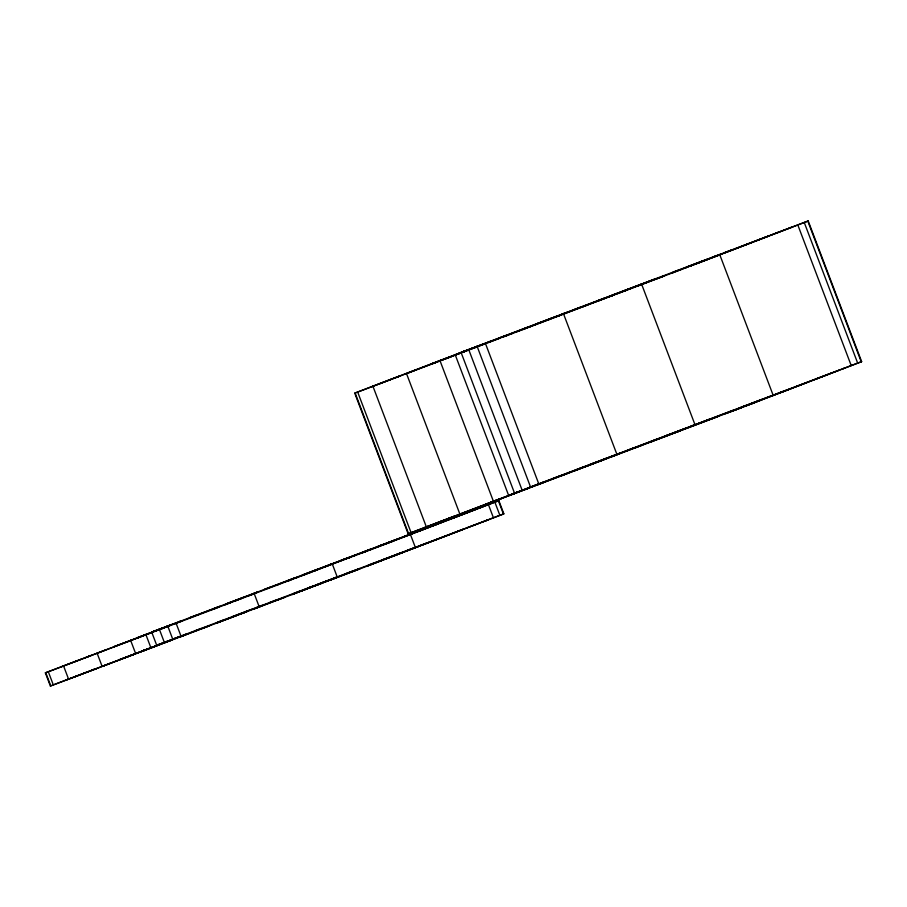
<?xml version="1.0" encoding="UTF-8"?>
<svg xmlns="http://www.w3.org/2000/svg" width="907" height="907" viewBox="0 0 907 907"><rect width="100%" height="100%" fill="white"/><g stroke="black" fill="none" stroke-linecap="round" stroke-linejoin="round"><path stroke-width="1.36" d="M739.885 408.207L408.15 533.826L354.716 393.162L468.08 349.773M654.355 279.413L655.591 278.937M731.031 411.597L861.65 361.632L808.216 220.968L709.036 258.971M373.242 563.803L50.361 686.032L45.35 672.847L152.659 632.145M408.15 533.826L537.828 484.304M509.405 495.199L508.169 495.675L544.858 481.606M375.747 562.771L503.861 513.838L498.85 500.653L414.918 532.817M50.361 686.032L169.337 640.92M476.492 346.587L477.433 346.225M385.282 381.586L372.675 386.359M393.695 378.389L400.724 375.691L397.459 376.915M415.032 370.283L408.003 372.97L514.156 332.676M446.788 358.14L432.061 363.696L433.727 363.072M469.463 349.444L454.736 355.011L456.402 354.388M491.424 340.941L461.912 352.301M498.703 338.22L505.732 335.522M431.335 364.138L437.265 361.859M445.643 358.719L447.378 358.05M449.192 357.358L448.115 357.8L448.908 357.494M450.938 356.689L452.128 356.236M473.692 348.05L472.751 348.413L474.044 347.925M474.917 347.608L476.016 347.188M522.035 329.377L529.064 326.69M536.343 323.958L543.372 321.271M550.334 318.674L551.275 318.323M551.785 318.074L552.726 317.711M559.687 315.126L566.716 312.427M489.224 342.188L490.324 341.769M506.628 335.624L507.727 335.205M510.142 334.275L513.657 332.926M573.995 309.706L581.024 307.008M597.328 300.863L604.357 298.176M522.67 329.536L523.872 329.082M524.484 328.844L526.23 328.175M534.926 324.921L535.72 324.615M536.513 324.264L537.318 323.958M544.279 321.373L545.368 320.942M558.576 315.953L559.676 315.534M611.635 295.455L618.665 292.757M625.626 290.172L633.415 287.202M628.018 289.197L620.229 292.167M634.979 286.612L642.009 283.925M649.276 281.193L656.305 278.506M581.92 307.11L587.849 304.843M596.421 301.532L602.713 299.208M603.597 298.777L621.442 292.099M611.658 295.807L612.599 295.444M618.189 293.188L631.34 288.154M640.864 284.503L653.108 279.81L491.231 341.1M672.62 272.361L679.649 269.662M686.928 266.941L693.957 264.243M702.358 261.057L703.299 260.694M611.012 296.113L614.697 294.707M625.501 290.591L626.59 290.161L625.274 290.659M633.868 287.44L634.968 287.02M639.798 285.172L640.898 284.753M679.218 270.059L680.318 269.64M685.148 267.792L686.248 267.372M700.918 261.658L701.859 261.295M701.871 261.715L707.766 259.459M710.26 258.11L717.29 255.411M724.568 252.69L731.598 249.992M657.212 278.608L664.241 275.909L637.519 286.056M672.064 272.973L671.52 273.188L672.291 272.894M673.255 272.519L674.445 272.066M675.613 271.624L676.803 271.159M678.005 270.705L679.865 269.991M685.511 267.905L686.44 267.542M694.853 264.345L695.952 263.926M710.6 258.234L699.422 262.577L700.317 262.248M711.655 257.883L722.652 253.677L712.483 257.52M723.355 253.325L731.802 250.173M732.3 249.924L733.241 249.561M740.203 246.976L741.302 246.557M741.438 246.421L769.249 235.741M776.211 233.156L783.999 230.185M778.591 232.181L770.814 235.151M785.553 229.596L792.582 226.897M154.621 631.034L158.714 629.458M60.984 666.906L64.25 665.681L62.549 666.316M64.465 665.579L68.014 664.219M74.975 661.622L75.916 661.271M76.426 661.022L77.367 660.659M84.328 658.074L91.358 655.376M98.636 652.655L105.666 649.956M120.948 644.027L114.067 646.657L121.992 643.675M122.513 643.426L123.239 643.154M152.387 631.998L136.742 637.972L145.335 634.741M166.616 626.51L154.009 631.295M167.126 626.272L168.067 625.909M196.365 615.207L189.336 617.905L219.698 606.364L212.669 609.062M423.784 527.897L445.564 519.643M437.775 522.613L438.716 522.251M439.226 522.001L451.833 517.228M447.128 519.053L454.158 516.355L450.892 517.58M461.436 513.634L681.973 429.941M500.222 498.805L485.494 504.36L487.161 503.748M509.745 495.154L522.897 490.109M528.475 487.853L529.416 487.49M529.926 487.252L530.867 486.889M552.136 478.885L559.165 476.186M125.483 642.473L128.998 641.124M136.821 638.188L139.213 637.281M139.757 637.065L145.721 634.651M163.816 627.723L154.213 631.363M165.391 627.111L171.548 624.753M234.006 600.956L226.977 603.643L230.242 602.418M242.407 597.758L243.359 597.396M484.769 504.802L491.798 502.104M499.077 499.383L506.106 496.685M514.518 493.499L515.459 493.136M575.469 470.041L582.498 467.354M589.777 464.622L596.806 461.935M606.159 458.375L598.371 461.346M150.267 633.12L151.061 632.814M160.709 629.141L163.135 628.211M164.326 627.735L163.385 628.097L164.677 627.61M165.55 627.293L166.65 626.873M173.917 624.141L177.432 622.803M179.847 621.873L180.946 621.454M241.908 598.008L229.301 602.781M271.647 586.693L264.617 589.391L294.99 577.861L287.961 580.548M513.067 494.1L514.008 493.737M522.421 490.54L529.45 487.853M536.729 485.132L543.758 482.433M603.767 459.35L611.556 456.38M613.121 455.79L620.15 453.092M627.429 450.371L634.458 447.684M197.261 615.309L198.361 614.889M212.113 609.685L211.569 609.889L323.221 567.657M213.304 609.221L218.054 607.407M225.707 604.55L226.501 604.243M227.147 603.949L225.219 604.674M234.902 601.058L238.416 599.708M240.843 598.779L241.931 598.359M309.298 572.442L302.269 575.14L305.523 573.916M318.64 568.882L310.863 571.852M560.061 476.288L567.09 473.59M574.369 470.869L581.398 468.182M588.36 465.586L589.301 465.234M589.799 464.985L590.752 464.622M597.713 462.037L604.742 459.339M650.761 441.539L657.79 438.841M665.069 436.12L672.098 433.421M679.06 430.836L680.001 430.474M680.511 430.224L681.452 429.873M688.413 427.276L695.442 424.589M249.21 595.638L256.239 592.94M276.068 585.446L279.583 584.108M298.936 576.648L296.646 577.521L298.8 576.716M300.512 576.047L301.237 575.764M301.952 575.492L305.818 574.018M346.939 558.19L339.91 560.877L370.283 549.347L363.253 552.046M612.01 456.618L619.039 453.919M635.353 447.775L642.383 445.088M671.622 433.852L684.774 428.818M694.297 425.168L709.739 419.17M733.083 410.327L544.665 481.776M288.415 580.786L289.786 580.253M290.41 580.015L292.145 579.358M300.852 576.104L301.646 575.798M302.292 575.492L303.233 575.129M310.194 572.544L311.294 572.124M314.117 571.013L314.91 570.707M323.72 567.272L325.602 566.705M326.871 566.059L327.586 565.787M328.3 565.514L332.166 564.029L328.538 565.401M376.881 547.057L369.852 549.744L399.012 538.679M378.106 546.422L384.591 543.928M392.493 540.98L379.874 545.765M392.992 540.742L393.933 540.379M422.231 529.677L415.202 532.375L445.575 520.845L432.072 526.105M649.661 442.367L671.441 434.113M663.652 437.083L664.593 436.721M665.092 436.471L666.033 436.108M672.994 433.523L680.023 430.836M687.302 428.104L717.675 416.574L710.646 419.272M732.652 410.735L770.735 396.076M740.361 407.606L747.391 404.919M754.352 402.323L755.293 401.971M778.002 393.355L785.031 390.656M347.846 558.293L351.36 556.943M362.154 552.873L363.888 552.204M366.247 551.297L364.614 551.955L365.408 551.649M367.437 550.844L368.639 550.39M386.722 543.474L399.125 538.633M407.504 535.493L413.989 533.01M422.934 529.609L423.875 529.246M452.854 518.112L466.844 512.829M469.225 511.865L461.448 514.836M724.954 413.853L761.574 399.896M740.384 407.969L741.325 407.606M749.522 404.465L784.294 391.189M770.304 396.472L806.924 382.527M786.675 390.225L778.898 393.185M794.883 387.085L829.644 373.82M815.654 379.103L822.683 376.405M831.084 373.208L832.025 372.845M391.416 541.762L392.516 541.343L386.144 543.815M393.683 540.946L397.221 539.597M398.4 539.143L413.637 533.305M755.316 402.323L745.112 406.223M163.725 642.644L156.696 645.342L159.949 644.117M172.126 639.458L503.861 513.838M80.927 674.457L68.32 679.23M89.34 671.259L96.369 668.561L93.104 669.785M110.665 663.153L103.636 665.84L134.009 654.31L126.98 657.008M168.101 641.181L177.273 637.666L149.882 648.301M180.04 636.51L187.069 633.812M194.336 631.091L201.365 628.392M148.317 648.89L141.288 651.589L144.542 650.364M164.62 642.746L171.65 640.059L168.396 641.283M217.68 622.247L224.709 619.56M231.988 616.828L239.017 614.141M245.978 611.556L246.919 611.193M247.418 610.944L248.359 610.581M255.32 607.996L262.35 605.298M185.958 634.639L178.928 637.338L209.302 625.796L202.272 628.494M269.628 602.577L276.658 599.89M292.972 593.745L300.002 591.047M223.61 620.388L216.58 623.075L219.834 621.851M231.5 617.44L218.893 622.213M232.011 617.191L244.629 612.406M239.913 614.243L246.942 611.545L243.688 612.769M261.25 606.125L254.221 608.824L284.594 597.294L277.565 599.981M307.28 588.326L314.31 585.627M321.271 583.042L322.212 582.679M322.711 582.43L323.652 582.079M330.613 579.482L337.642 576.795M344.921 574.063L351.95 571.376M298.902 591.874L291.873 594.573L295.126 593.348M350.692 572.045L359.852 568.53L332.926 578.791M368.265 565.231L375.294 562.533M382.573 559.812L389.602 557.125M398.003 553.928L398.944 553.565M306.793 588.926L294.185 593.711M315.205 585.729L322.234 583.042L318.969 584.255M336.542 577.623L329.513 580.31L359.886 568.78L352.857 571.478M381.892 560.243L374.863 562.941L405.236 551.399M396.563 554.528L397.493 554.177M405.905 550.98L412.934 548.282M420.213 545.561L427.242 542.862M374.183 563.36L367.154 566.059L370.419 564.834M381.144 560.775L382.085 560.413M382.595 560.175L403.785 552.102M390.498 557.215L419.533 545.991M427.435 543.044L414.828 547.817M427.945 542.794L449.135 534.733M435.848 539.846L464.883 528.611M471.844 526.026L472.785 525.663M473.295 525.414L474.236 525.051M481.198 522.466L488.227 519.768M514.496 493.079L461.062 352.415L808.216 220.968M458.443 353.594L465.178 351.02M469.645 349.184L472.955 347.925M482.83 344.229L463.375 351.61M544.937 320.681L558.122 315.715M378.945 383.944L392.13 378.979M435.768 362.278L456.312 354.49M454.237 355.431L455.847 354.818M457.547 354.172L459.293 353.503M462.355 352.392L464.112 351.735M529.529 326.917L531.139 326.305M539.404 323.221L542.715 321.962M645.138 282.927L647.496 282.032M648.675 281.578L651.884 280.354M695.522 263.654L708.707 258.699M733.582 249.493L725.464 252.52M608.132 297.156L609.878 296.487M685.17 267.973L700.601 262.191M735.328 248.824L738.649 247.566M680.114 269.901L681.724 269.288M689.978 266.204L691.678 265.558M489.202 502.943L495.936 500.381M511.877 494.258L515.085 493.034M507.671 496.095L520.856 491.129M673.663 432.832L686.848 427.866M675.896 432.276L686.35 428.297L684.672 428.909M698.571 423.592L709.025 419.601L707.347 420.224M748.955 404.318L762.141 399.363M582.963 467.581L596.148 462.627M741.665 407.538L733.548 410.565M785.235 390.838L793.636 387.64M824.248 375.815L838.986 370.26M498.85 500.653L151.696 632.1L156.707 645.285L178.475 637.099M160.278 628.868L161.9 628.256M69.578 663.629L82.764 658.663M235.571 600.355L257.35 592.112L254.085 593.337M153.396 631.612L164.337 627.463M165.335 626.941L182.058 620.626L178.792 621.851M122.66 643.426L140.993 636.408M146.48 634.503L152.83 631.896M331.917 564.029L318.561 569.233M332.926 563.632L351.213 556.705M386.155 543.338L407.923 535.096L404.669 536.32M151.208 632.757L152.988 632.077M228.281 603.574L230.038 602.906M295.455 578.099L297.065 577.476M303.573 575.061L305.319 574.392M307.02 573.746L313.3 571.172M314.128 570.922L318.119 569.335M325.772 566.41L332.359 563.916M333.379 563.53L354.841 555.345L352.698 556.15M370.736 549.585L372.358 548.973M416.086 532.205L417.708 531.593M419.397 530.946L425.961 528.509M427.662 527.863L430.836 526.661M467.774 512.478L476.186 509.281M374.047 548.327L375.804 547.658M384.874 544.302L369.41 550.175M165.289 642.054L168.6 640.796M74.589 676.815L87.775 671.849M240.582 613.551L253.767 608.586M315.874 585.038L329.06 580.072M146.004 649.593L119.078 659.842L145.426 649.866M391.155 556.524L404.352 551.569M153.192 647.042L161.446 643.959M225.174 619.787L238.36 614.833M300.455 591.285L328.017 580.729M328.583 580.457L301.657 590.706L310.251 587.475M466.447 528.021L479.633 523.056M387.323 558.429L388.933 557.816M421.097 545.39L434.283 540.436M461.051 352.472L464.316 351.247M457.309 354.047L460.722 352.755M680.431 269.606L709.591 258.529M716.87 255.808L717.652 255.513M718.185 255.309L720.124 254.584M719.183 254.946L721.983 253.881M735.067 248.869L753.49 241.852M755.95 240.854L768.002 236.296M370.351 387.221L373.616 386.008M386.733 380.974L398.4 376.552M515.482 332.177L595.151 302.008M596.466 301.6L598.189 300.965L543.508 321.713M598.541 300.829L601.352 299.775M603.495 298.913L605.491 298.21M673.833 272.327L674.717 271.998M682.71 268.971L684.626 268.234M689.717 266.25L697.744 263.211M697.971 263.087L701.077 261.908M702.12 261.511L708.14 259.232M485.63 343.628L354.716 393.162M488.283 342.619L500.199 338.107M502.841 337.109L512.115 333.595M514.757 332.597L521.378 330.091M522.681 329.592L540.901 322.699M612.724 295.501L598.722 300.761M615.377 294.492L681.123 269.594M477.105 346.315L530.538 486.98L861.65 361.632M521.514 490.438L523.078 489.848M304.593 574.278L332.631 563.61L329.377 564.823M377.561 546.626L380.815 545.402M446.584 520.539L458.636 515.981M483.216 506.582L479.95 507.807M401.234 537.919L412.617 533.565M414.533 532.794L418.683 531.275M420.61 530.538L421.494 530.21M437.866 523.963L434.6 525.187M133.896 639.356L45.35 672.847M135.222 638.845L210.685 610.275M324.502 567.124L351.224 556.977M352.347 556.637L368.231 550.617M378.525 546.626L380.35 545.935M381.348 545.549L387.368 543.27M388.377 542.896L390.554 542.08M390.951 541.933L392.278 541.434M159.02 644.48L170.686 640.059M412.504 548.678L415.769 547.454M451.595 533.724L463.647 529.166M65.996 680.091L69.249 678.878M82.378 673.844L94.045 669.434M143.601 650.727L155.278 646.306M308.244 588.314L319.91 583.904M369.478 565.197L381.473 560.685M406.245 551.105L418.297 546.547M300.274 576.16L301.623 575.65M303.097 575.095L305.24 574.29M325.715 566.456L327.869 565.651M165.811 626.907L171.593 624.73M145.959 634.537L147.433 633.982M148.918 633.426L149.587 633.165M789.328 228.122L791.017 227.498M765.474 237.215L763.773 237.838M690.182 265.717L688.481 266.352M714.036 256.636L715.736 256.001M638.743 285.149L640.444 284.515M653.913 279.56L655.41 279.005M631.238 288.245L632.916 287.621L622.463 291.612L624.628 290.898M488.159 342.166L489.859 341.531M539.608 322.733L537.987 323.346M818.908 377.879L817.207 378.502M842.762 368.786L844.462 368.163M767.469 397.3L769.17 396.665M692.177 425.814L693.878 425.179M743.615 406.381L741.915 407.016M773.558 395.248L771.857 395.883M797.412 386.167L799.101 385.532M668.334 434.895L666.713 435.496M752.062 403.547L753.751 402.912M541.592 482.83L543.293 482.195M593.042 463.409L591.421 464.01M676.769 432.049L678.47 431.426M728.208 412.628L726.507 413.263M517.75 491.911L516.049 492.546M601.477 460.563L603.178 459.928M652.915 441.142L651.215 441.777M577.634 469.645L576.013 470.257M502.342 498.158L500.641 498.793M526.185 489.077L527.885 488.442M425.349 527.296L427.05 526.672M456.108 516.899L454.407 517.523M410.758 534.268L409.057 534.903M313.969 571.07L315.659 570.446M290.115 580.163L288.505 580.763M214.063 608.948L214.823 608.665M88.092 656.6L89.793 655.965M139.531 637.179L137.841 637.814M484.962 520.992L486.662 520.369M409.669 549.506L411.37 548.871M461.119 530.085L459.509 530.686M334.388 578.02L336.078 577.385M385.826 558.587L384.126 559.222M439.612 538.373L441.312 537.738M310.534 587.101L308.833 587.736M394.262 555.753L395.962 555.118M235.242 615.615L233.541 616.238M183.804 635.036L185.504 634.401M744.726 245.219L745.667 244.867M614.141 294.514L613.2 294.866M674.014 272.247L673.164 272.565M548.803 319.615L549.744 319.264M523.441 329.264L522.579 329.581M565.152 313.017L563.451 313.652L616.873 454.282L618.585 453.693M260.797 605.899L259.096 606.522L254.073 593.303M807.786 221.104L861.219 361.78M804.237 222.442L857.671 363.106M797.786 224.879L851.219 365.555M719.67 254.459L773.104 395.123M641.555 284.038L694.989 424.703M485.336 343.197L538.769 483.862M468.692 349.512L522.126 490.177M455.167 354.671L508.6 495.335M498.419 500.789L503.43 513.974M494.859 502.127L499.87 515.312M439.929 360.51L493.363 501.174M488.408 504.564L493.419 517.75M406.415 373.344L459.849 514.02M372.902 386.189L426.335 526.854M357.664 392.028L411.098 532.692M410.304 534.144L415.315 547.329M355.646 394.341L408.581 533.69M332.189 563.723L337.2 576.909M175.958 622.882L180.969 636.068L172.738 639.186L167.738 626M159.326 629.197L164.337 642.383M145.8 634.356L150.811 647.541M130.563 640.195L135.574 653.38M97.049 653.029L102.06 666.226M63.535 665.874L68.547 679.06M48.298 671.713L53.309 684.898M45.769 672.711L50.282 684.57M154.95 630.932L151.684 632.156L154.95 630.932M154.598 646.362L141.753 651.158L154.598 646.362M337.177 577.226L324.332 582.022L337.177 577.226"/></g></svg>
